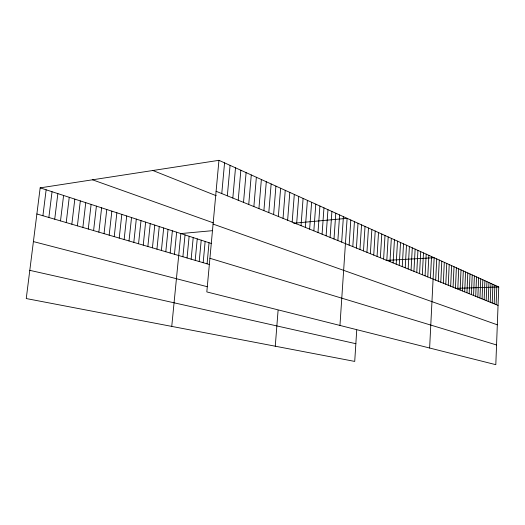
<?xml version="1.0" encoding="UTF-8"?>
<svg xmlns="http://www.w3.org/2000/svg" width="525" height="525" viewBox="0 0 525 525"><rect width="100%" height="100%" fill="white"/><g stroke="black" fill="none" stroke-linecap="round" stroke-linejoin="round"><path stroke-width="0.79" d="M218.951 160.322L498.75 286.965L495.81 364.678L206.817 291.926L218.951 160.322L40.163 187.858L26.25 298.548L354.723 361.417L356.724 330.1M488.204 301.402L488.952 282.529M490.212 302.216L490.954 283.434M492.201 303.023L492.929 284.327M494.169 303.817L494.891 285.213M496.118 304.605L496.827 286.092M479.962 298.069L480.756 278.821M482.055 298.915L482.836 279.759M484.122 299.755L484.897 280.691M486.176 300.582L486.938 281.617M471.371 294.591L472.218 274.956M473.557 295.477L474.383 275.933M475.709 296.349L476.529 276.905M477.848 297.209L478.656 277.869M462.42 290.968L463.312 270.92M464.691 291.887L465.57 271.943M466.942 292.799L467.808 272.961M469.173 293.698L470.026 273.965M453.068 287.182L454.02 266.713M455.444 288.146L456.376 267.783M457.793 289.098L458.712 268.839M460.117 290.036L461.022 269.889M445.784 284.235L446.775 263.438M448.238 285.226L449.216 264.541M450.667 286.21L451.631 265.637M435.684 280.147L436.741 258.897M438.25 281.19L439.294 260.052M440.79 282.214L441.814 261.194M443.303 283.231L444.308 262.323M427.77 276.944L428.879 255.34M430.447 278.027L431.537 256.541M429.627 348.016L434.155 257.729L385.993 260.426M419.567 273.623L420.728 251.646M422.336 274.746L423.478 252.893M425.066 275.855L426.195 254.12M411.062 270.185L412.283 247.826M413.93 271.346L415.131 249.113M416.765 272.495L417.946 250.392M402.248 266.615L403.522 243.863M405.221 267.822L406.481 245.201M408.161 269.01L409.395 246.52M393.1 262.913L394.439 239.748M396.185 264.16L397.504 241.139M399.236 265.401L400.536 242.511M383.604 259.068L385.009 235.482M386.807 260.367L388.192 236.926M389.977 261.647L391.335 238.343M377.068 256.423L378.518 232.549M380.356 257.755L381.787 234.025M366.942 252.328L368.471 227.994M370.361 253.713L371.864 229.53M373.734 255.078L375.211 231.046M359.96 249.5L361.541 224.864M363.477 250.924L365.033 226.439M349.138 245.123L350.805 220.001M352.8 246.606L354.434 221.642M356.403 248.062L358.011 223.263M341.677 242.104L343.402 216.648M339.951 325.447L347.13 218.334L293.613 223.237M334.005 239L335.79 213.202M337.864 240.562L339.623 214.942M322.081 234.17L323.964 207.854M326.11 235.804L327.961 209.659M330.087 237.412L331.905 211.444M313.845 230.836L315.794 204.153M317.993 232.516L319.909 206.017M305.366 227.41L307.387 200.353M309.638 229.136L311.62 202.269M296.632 223.873L298.732 196.429M301.035 225.652L303.096 198.404M287.634 220.231L289.813 192.393M292.169 222.068L294.308 194.427M283.034 218.367L285.252 190.332M275.264 346.211L278.086 310.367M273.617 214.554L275.92 186.106M278.362 216.477L280.619 188.232M263.898 210.623L266.293 181.748M268.793 212.605L271.143 183.947M253.87 206.568L256.358 177.253M258.923 208.615L261.365 179.517M248.738 204.488L251.272 174.95M238.212 200.228L240.85 170.231M243.521 202.374L246.1 172.613M232.824 198.05L235.508 167.816M221.767 193.574L224.562 162.862M227.338 195.825L230.081 165.362M207.08 263.839L209.035 242.721M195.195 260.361L197.236 238.888M199.205 261.535L201.213 240.181M203.162 262.697L205.144 241.461M187.044 257.972L189.144 236.257M191.146 259.173L193.213 237.582M171.747 326.392L180.856 233.566L211.982 230.718M182.897 256.758L185.023 234.918M170.152 253.024L172.371 230.81M174.451 254.284L176.636 232.194M161.398 250.458L163.682 227.988M165.802 251.751L168.052 229.405M152.427 247.826L154.777 225.094M156.942 249.152L159.252 226.551M143.233 245.136L145.648 222.127M147.86 246.488L150.242 223.617M133.809 242.373L136.297 219.089M138.554 243.764L141.002 220.618M129.006 240.968L131.532 217.54M119.214 238.094L121.813 214.384M124.143 239.538L126.702 215.972M109.167 235.154L111.845 211.148M114.227 236.637L116.865 212.776M104.042 233.651L106.765 209.495M93.594 230.593L96.397 206.128M98.857 232.129L101.614 207.821M82.865 227.443L85.752 202.67M88.266 229.031L91.114 204.409M77.392 225.842L80.325 200.904M66.216 222.567L69.241 197.308M71.84 224.214L74.819 199.119M60.506 220.894L63.584 195.471M48.858 217.481L52.041 191.717M54.725 219.201L57.855 193.607M42.912 215.742L46.141 189.801M455.188 288.382L498.75 286.965M29.794 270.342L355.858 343.704M33.41 241.585L207.349 286.735M36.881 213.97L209.396 264.521M209.915 258.293L496.552 344.971M40.163 187.858L211.339 243.469M213.071 224.07L497.319 324.811M92.485 179.799L213.15 222.797M152.867 170.5L216.261 195.74M216.097 191.277L498.054 305.386"/></g></svg>
